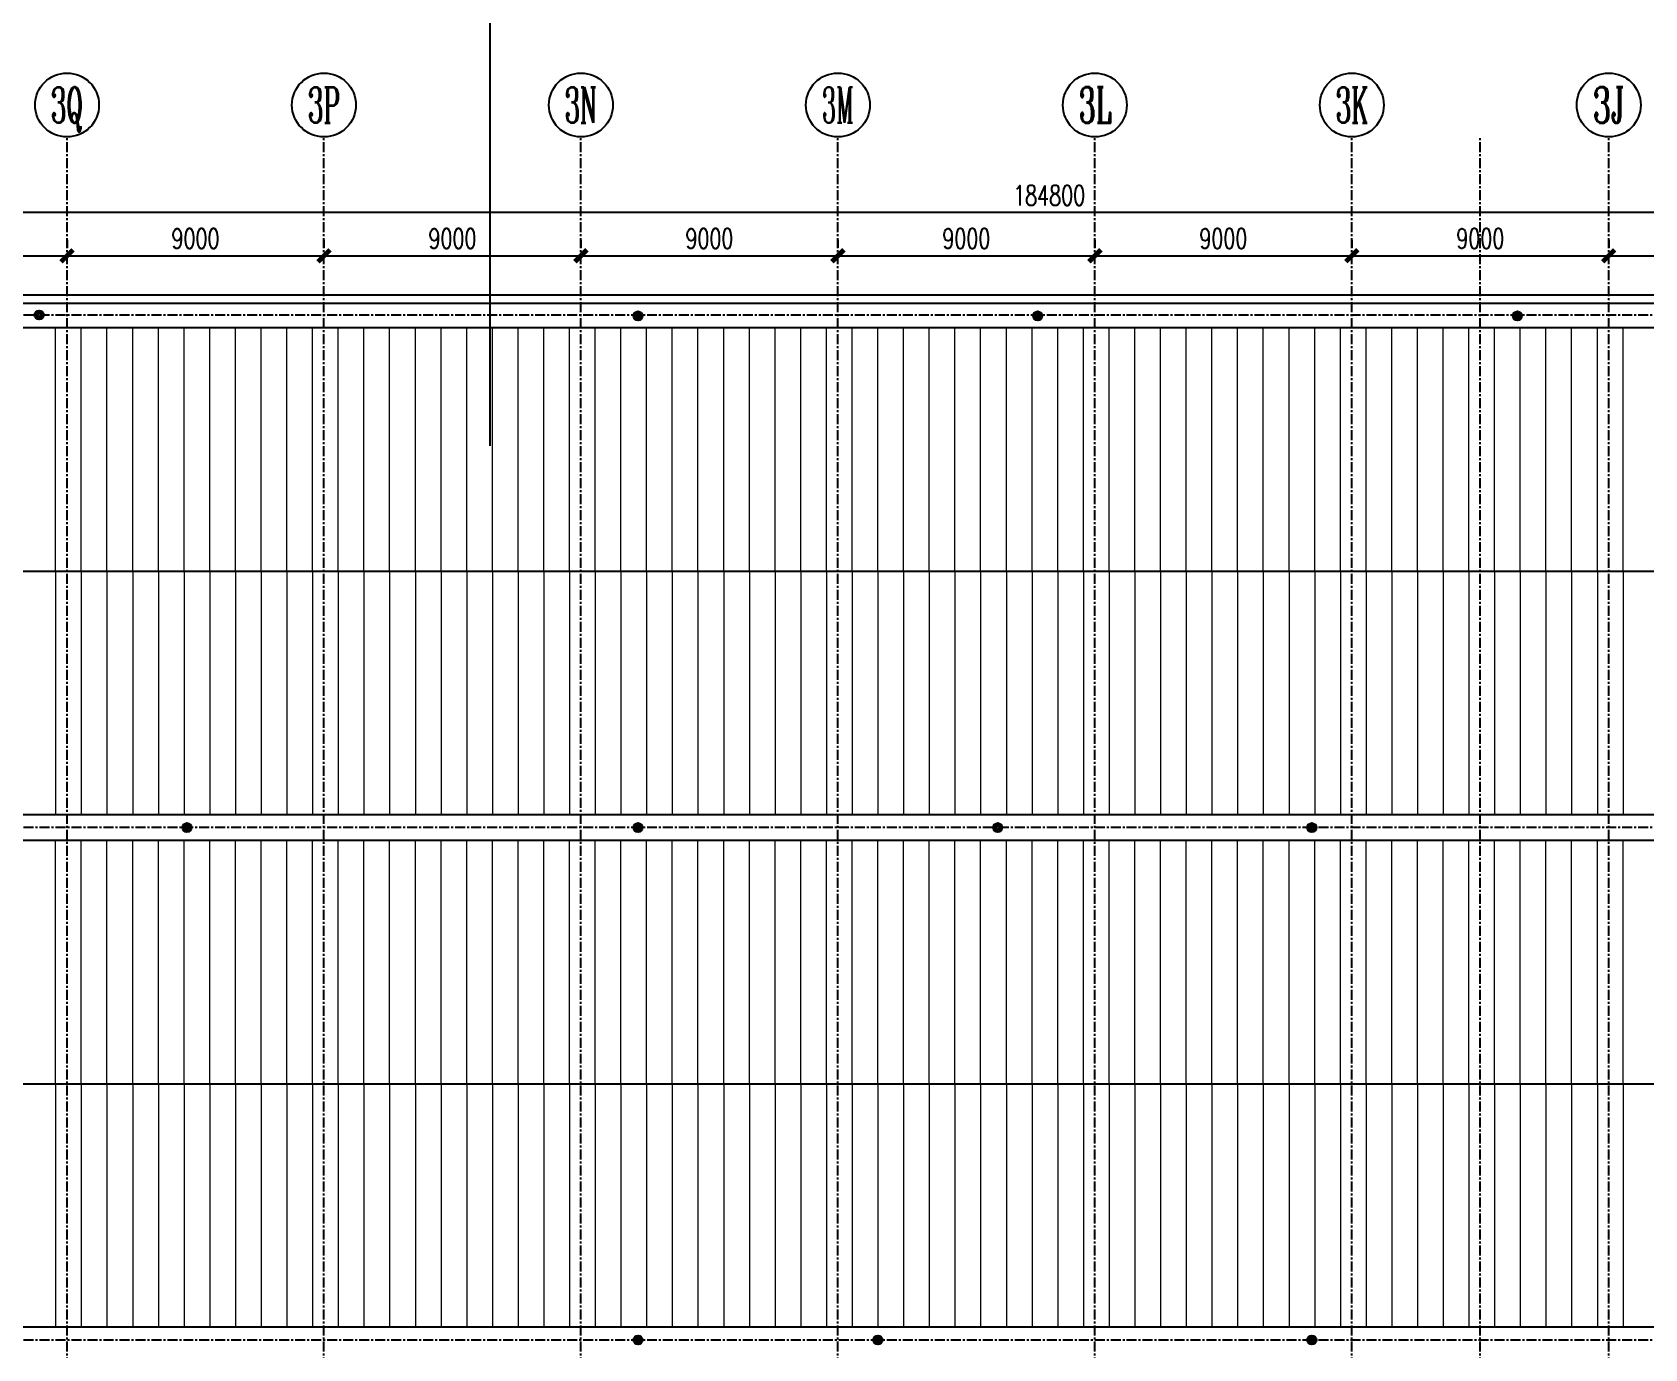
# Model space of a CAD drawing. Extents: x -599358 to 2865263, y -1062760 to 486533.
# Drawn here: x 2169142 to 2225619, y -843955 to -797847 of the extents above; entities that cross this region are included whole.
import ezdxf
from ezdxf.enums import TextEntityAlignment as Align

# ---------------------------------------------------------------- set-up
doc = ezdxf.new("R2010")
doc.units = 0
doc.linetypes.add('CENTER', pattern=[2, 1.25, -0.25, 0.25, -0.25])
for name, color, linetype in [('3符号', 173, 'Continuous'), ('A-AXIS-SYMB', 3, 'Continuous'), ('A-LIN-V', 9, 'Continuous'), ('A-SFCE', 30, 'Continuous'), ('DIM', 173, 'Continuous'), ('DOTE', 1, 'CENTER'), ('文本', 4, 'Continuous'), ('虹吸雨水斗', 6, 'Continuous')]:
    doc.layers.add(name, color=color, linetype=linetype)
doc.layers.add('底板111', color=5, linetype='Continuous', lineweight=13)
doc.styles.add('_TCH_AXIS', font='COMPLEX', dxfattribs={"bigfont": 'GBCBIG'})
doc.styles.add('DHTEXT-1', font='romans.shx', dxfattribs={"width": 0.7, "bigfont": 'chinese.shx'})
doc.dimstyles.new('ZN280', dxfattribs={"dimscale": 280, "dimtxt": 2.5, "dimasz": 1.5, "dimexe": 1, "dimexo": 2, "dimgap": 0.9, "dimtad": 1, "dimdec": 0, "dimdsep": 46, "dimtxsty": 'DHTEXT-1', "dimblk": 'ARCHTICK', "dimcen": 2.5, "dimclrd": 173, "dimclre": 173, "dimclrt": 7, "dimazin": 2, "dimtfac": 1, "dimtdec": 0, "dimtix": 1, "dimtmove": 2, "dimatfit": 3, "dimfxl": 0, "dimarcsym": 0})

# ---------------------------------------------------------------- blocks, each defined once
blk = doc.blocks.new('卓越-轴号')
blk.add_circle((0, 0), 4)
at = {"color": 0, "style": '_TCH_AXIS', "width": 1.041667, "flags": 8}
blk.add_attdef('A', text='', height=4.48, dxfattribs=at).set_placement((-2, -2.24), (2, -2.24), align=Align.FIT)
blk = doc.blocks.new('“奔腾”虹吸雨水斗')
at = {"layer": '虹吸雨水斗', "lineweight": 25}
for p, q in [((946982, 86753), (947040, 86688)), ((947052, 86699), (946987, 86758)), ((947048, 86793), (947066, 86707)), ((947082, 86711), (947055, 86795)), ((947125, 86795), (947098, 86711)), ((947114, 86707), (947132, 86793)), ((947194, 86758), (947128, 86699)), ((947140, 86688), (947199, 86753)), ((946944, 86685), (947028, 86658)), ((947028, 86641), (946944, 86614)), ((947032, 86673), (946946, 86692)), ((946946, 86607), (947032, 86625)), ((947040, 86611), (946982, 86546)), ((946987, 86541), (947052, 86600)), ((947066, 86592), (947048, 86506)), ((947055, 86504), (947082, 86587)), ((947098, 86587), (947125, 86504)), ((947132, 86506), (947114, 86592)), ((947128, 86600), (947194, 86541)), ((947199, 86546), (947140, 86611)), ((947234, 86692), (947148, 86673)), ((947148, 86625), (947234, 86607)), ((947152, 86658), (947236, 86685)), ((947236, 86614), (947152, 86641))]:
    blk.add_line(p, q, dxfattribs=at)
for radius in [150, 47.6]:
    blk.add_circle((947090, 86649), radius, dxfattribs=at)
for centre, start, end in [((947025, 86649), 291.6382, 68.3675), ((947034, 86682), 261.6382, 38.3675), ((947034, 86617), 321.6382, 98.3675), ((947057, 86706), 231.6382, 8.3675), ((947057, 86593), 351.6382, 128.3675), ((947090, 86715), 201.6382, 338.3675), ((947090, 86584), 21.6382, 158.3675), ((947123, 86706), 171.6382, 308.3675), ((947123, 86593), 51.6382, 188.3675), ((947147, 86682), 141.6382, 278.3675), ((947147, 86617), 81.6382, 218.3675), ((947155, 86649), 111.6382, 248.3675)]:
    blk.add_arc(centre, 8.82, start, end, dxfattribs=at)
blk = doc.blocks.new('_ArchTick')
at = {"color": 0, "linetype": 'ByBlock', "const_width": 0.4}
blk.add_lwpolyline([(-0.5, -0.5), (0.5, 0.5)], dxfattribs=at)
blk = doc.blocks.new('*D2027')
at = {"layer": 'Defpoints', "color": 0, "ltscale": 2800, "transparency": 16777216}
for p in [(2161359, -805676), (2170359, -805676), (2170359, -805676)]:
    blk.add_point(p, dxfattribs=at)
at = {"layer": 'DIM', "color": 173, "linetype": 'ByBlock', "lineweight": -2, "ltscale": 2800, "transparency": 16777216}
for p, q in [((2161359, -805116), (2161359, -805396)), ((2170359, -805116), (2170359, -805396)), ((2161359, -805676), (2170359, -805676))]:
    blk.add_line(p, q, dxfattribs=at)
at = {"layer": 'DIM', "color": 173, "lineweight": -2, "ltscale": 2800, "transparency": 16777216, "xscale": 420, "yscale": 420, "zscale": 420, "rotation": 180}
blk.add_blockref('_ArchTick', (2161359, -805676), dxfattribs=at)
at = {"layer": 'DIM', "color": 173, "lineweight": -2, "ltscale": 2800, "transparency": 16777216, "xscale": 420, "yscale": 420, "zscale": 420}
blk.add_blockref('_ArchTick', (2170359, -805676), dxfattribs=at)
at = {"layer": 'DIM', "color": 7, "ltscale": 2800, "transparency": 16777216, "insert": (2165859, -805074), "char_height": 700, "attachment_point": 5, "style": 'DHTEXT-1'}
blk.add_mtext('9000', dxfattribs=at)
blk = doc.blocks.new('*D2037')
at = {"layer": 'Defpoints', "color": 0, "ltscale": 2800, "transparency": 16777216}
for p in [(2170359, -805676), (2179359, -805676), (2179359, -805676)]:
    blk.add_point(p, dxfattribs=at)
at = {"layer": 'DIM', "color": 173, "linetype": 'ByBlock', "lineweight": -2, "ltscale": 2800, "transparency": 16777216}
for p, q in [((2170359, -805116), (2170359, -805396)), ((2179359, -805116), (2179359, -805396)), ((2170359, -805676), (2179359, -805676))]:
    blk.add_line(p, q, dxfattribs=at)
at = {"layer": 'DIM', "color": 173, "lineweight": -2, "ltscale": 2800, "transparency": 16777216, "xscale": 420, "yscale": 420, "zscale": 420, "rotation": 180}
blk.add_blockref('_ArchTick', (2170359, -805676), dxfattribs=at)
at = {"layer": 'DIM', "color": 173, "lineweight": -2, "ltscale": 2800, "transparency": 16777216, "xscale": 420, "yscale": 420, "zscale": 420}
blk.add_blockref('_ArchTick', (2179359, -805676), dxfattribs=at)
at = {"layer": 'DIM', "color": 7, "ltscale": 2800, "transparency": 16777216, "insert": (2174859, -805074), "char_height": 700, "attachment_point": 5, "style": 'DHTEXT-1'}
blk.add_mtext('9000', dxfattribs=at)
blk = doc.blocks.new('*D2038')
at = {"layer": 'Defpoints', "color": 0, "ltscale": 2800, "transparency": 16777216}
for p in [(2179359, -805676), (2188359, -805676), (2188359, -805676)]:
    blk.add_point(p, dxfattribs=at)
at = {"layer": 'DIM', "color": 173, "linetype": 'ByBlock', "lineweight": -2, "ltscale": 2800, "transparency": 16777216}
for p, q in [((2179359, -805116), (2179359, -805396)), ((2188359, -805116), (2188359, -805396)), ((2179359, -805676), (2188359, -805676))]:
    blk.add_line(p, q, dxfattribs=at)
at = {"layer": 'DIM', "color": 173, "lineweight": -2, "ltscale": 2800, "transparency": 16777216, "xscale": 420, "yscale": 420, "zscale": 420, "rotation": 180}
blk.add_blockref('_ArchTick', (2179359, -805676), dxfattribs=at)
at = {"layer": 'DIM', "color": 173, "lineweight": -2, "ltscale": 2800, "transparency": 16777216, "xscale": 420, "yscale": 420, "zscale": 420}
blk.add_blockref('_ArchTick', (2188359, -805676), dxfattribs=at)
at = {"layer": 'DIM', "color": 7, "ltscale": 2800, "transparency": 16777216, "insert": (2183859, -805074), "char_height": 700, "attachment_point": 5, "style": 'DHTEXT-1'}
blk.add_mtext('9000', dxfattribs=at)
blk = doc.blocks.new('*D2039')
at = {"layer": 'Defpoints', "color": 0, "ltscale": 2800, "transparency": 16777216}
for p in [(2188359, -805676), (2197359, -805676), (2197359, -805676)]:
    blk.add_point(p, dxfattribs=at)
at = {"layer": 'DIM', "color": 173, "linetype": 'ByBlock', "lineweight": -2, "ltscale": 2800, "transparency": 16777216}
for p, q in [((2188359, -805116), (2188359, -805396)), ((2197359, -805116), (2197359, -805396)), ((2188359, -805676), (2197359, -805676))]:
    blk.add_line(p, q, dxfattribs=at)
at = {"layer": 'DIM', "color": 173, "lineweight": -2, "ltscale": 2800, "transparency": 16777216, "xscale": 420, "yscale": 420, "zscale": 420, "rotation": 180}
blk.add_blockref('_ArchTick', (2188359, -805676), dxfattribs=at)
at = {"layer": 'DIM', "color": 173, "lineweight": -2, "ltscale": 2800, "transparency": 16777216, "xscale": 420, "yscale": 420, "zscale": 420}
blk.add_blockref('_ArchTick', (2197359, -805676), dxfattribs=at)
at = {"layer": 'DIM', "color": 7, "ltscale": 2800, "transparency": 16777216, "insert": (2192859, -805074), "char_height": 700, "attachment_point": 5, "style": 'DHTEXT-1'}
blk.add_mtext('9000', dxfattribs=at)
blk = doc.blocks.new('*D2040')
at = {"layer": 'Defpoints', "color": 0, "ltscale": 2800, "transparency": 16777216}
for p in [(2197359, -805676), (2206359, -805676), (2206359, -805676)]:
    blk.add_point(p, dxfattribs=at)
at = {"layer": 'DIM', "color": 173, "linetype": 'ByBlock', "lineweight": -2, "ltscale": 2800, "transparency": 16777216}
for p, q in [((2197359, -805116), (2197359, -805396)), ((2206359, -805116), (2206359, -805396)), ((2197359, -805676), (2206359, -805676))]:
    blk.add_line(p, q, dxfattribs=at)
at = {"layer": 'DIM', "color": 173, "lineweight": -2, "ltscale": 2800, "transparency": 16777216, "xscale": 420, "yscale": 420, "zscale": 420, "rotation": 180}
blk.add_blockref('_ArchTick', (2197359, -805676), dxfattribs=at)
at = {"layer": 'DIM', "color": 173, "lineweight": -2, "ltscale": 2800, "transparency": 16777216, "xscale": 420, "yscale": 420, "zscale": 420}
blk.add_blockref('_ArchTick', (2206359, -805676), dxfattribs=at)
at = {"layer": 'DIM', "color": 7, "ltscale": 2800, "transparency": 16777216, "insert": (2201859, -805074), "char_height": 700, "attachment_point": 5, "style": 'DHTEXT-1'}
blk.add_mtext('9000', dxfattribs=at)
blk = doc.blocks.new('*D2041')
at = {"layer": 'Defpoints', "color": 0, "ltscale": 2800, "transparency": 16777216}
for p in [(2206359, -805676), (2215359, -805676), (2215359, -805676)]:
    blk.add_point(p, dxfattribs=at)
at = {"layer": 'DIM', "color": 173, "linetype": 'ByBlock', "lineweight": -2, "ltscale": 2800, "transparency": 16777216}
for p, q in [((2206359, -805116), (2206359, -805396)), ((2215359, -805116), (2215359, -805396)), ((2206359, -805676), (2215359, -805676))]:
    blk.add_line(p, q, dxfattribs=at)
at = {"layer": 'DIM', "color": 173, "lineweight": -2, "ltscale": 2800, "transparency": 16777216, "xscale": 420, "yscale": 420, "zscale": 420, "rotation": 180}
blk.add_blockref('_ArchTick', (2206359, -805676), dxfattribs=at)
at = {"layer": 'DIM', "color": 173, "lineweight": -2, "ltscale": 2800, "transparency": 16777216, "xscale": 420, "yscale": 420, "zscale": 420}
blk.add_blockref('_ArchTick', (2215359, -805676), dxfattribs=at)
at = {"layer": 'DIM', "color": 7, "ltscale": 2800, "transparency": 16777216, "insert": (2210859, -805074), "char_height": 700, "attachment_point": 5, "style": 'DHTEXT-1'}
blk.add_mtext('9000', dxfattribs=at)
blk = doc.blocks.new('*D2042')
at = {"layer": 'Defpoints', "color": 0, "ltscale": 2800, "transparency": 16777216}
for p in [(2215359, -805676), (2224359, -805676), (2224359, -805676)]:
    blk.add_point(p, dxfattribs=at)
at = {"layer": 'DIM', "color": 173, "linetype": 'ByBlock', "lineweight": -2, "ltscale": 2800, "transparency": 16777216}
for p, q in [((2215359, -805116), (2215359, -805396)), ((2224359, -805116), (2224359, -805396)), ((2215359, -805676), (2224359, -805676))]:
    blk.add_line(p, q, dxfattribs=at)
at = {"layer": 'DIM', "color": 173, "lineweight": -2, "ltscale": 2800, "transparency": 16777216, "xscale": 420, "yscale": 420, "zscale": 420, "rotation": 180}
blk.add_blockref('_ArchTick', (2215359, -805676), dxfattribs=at)
at = {"layer": 'DIM', "color": 173, "lineweight": -2, "ltscale": 2800, "transparency": 16777216, "xscale": 420, "yscale": 420, "zscale": 420}
blk.add_blockref('_ArchTick', (2224359, -805676), dxfattribs=at)
at = {"layer": 'DIM', "color": 7, "ltscale": 2800, "transparency": 16777216, "insert": (2219859, -805074), "char_height": 700, "attachment_point": 5, "style": 'DHTEXT-1'}
blk.add_mtext('9000', dxfattribs=at)
blk = doc.blocks.new('*D2043')
at = {"layer": 'Defpoints', "color": 0, "ltscale": 2800, "transparency": 16777216}
for p in [(2224359, -805676), (2233359, -805676), (2233359, -805676)]:
    blk.add_point(p, dxfattribs=at)
at = {"layer": 'DIM', "color": 173, "linetype": 'ByBlock', "lineweight": -2, "ltscale": 2800, "transparency": 16777216}
for p, q in [((2224359, -805116), (2224359, -805396)), ((2233359, -805116), (2233359, -805396)), ((2224359, -805676), (2233359, -805676))]:
    blk.add_line(p, q, dxfattribs=at)
at = {"layer": 'DIM', "color": 173, "lineweight": -2, "ltscale": 2800, "transparency": 16777216, "xscale": 420, "yscale": 420, "zscale": 420, "rotation": 180}
blk.add_blockref('_ArchTick', (2224359, -805676), dxfattribs=at)
at = {"layer": 'DIM', "color": 173, "lineweight": -2, "ltscale": 2800, "transparency": 16777216, "xscale": 420, "yscale": 420, "zscale": 420}
blk.add_blockref('_ArchTick', (2233359, -805676), dxfattribs=at)
at = {"layer": 'DIM', "color": 7, "ltscale": 2800, "transparency": 16777216, "insert": (2228859, -805074), "char_height": 700, "attachment_point": 5, "style": 'DHTEXT-1'}
blk.add_mtext('9000', dxfattribs=at)
blk = doc.blocks.new('*D2034')
at = {"layer": 'Defpoints', "color": 0, "ltscale": 2800, "transparency": 16777216}
for p in [(2112359, -804161), (2112359, -806364), (2297159, -806364)]:
    blk.add_point(p, dxfattribs=at)
at = {"layer": 'DIM', "color": 173, "linetype": 'ByBlock', "lineweight": -2, "ltscale": 2800, "transparency": 16777216}
for p, q in [((2112359, -805804), (2112359, -803881)), ((2297159, -804161), (2112359, -804161)), ((2297159, -805804), (2297159, -803881))]:
    blk.add_line(p, q, dxfattribs=at)
at = {"layer": 'DIM', "color": 173, "lineweight": -2, "ltscale": 2800, "transparency": 16777216, "xscale": 420, "yscale": 420, "zscale": 420, "rotation": 180}
blk.add_blockref('_ArchTick', (2112359, -804161), dxfattribs=at)
at = {"layer": 'DIM', "color": 173, "lineweight": -2, "ltscale": 2800, "transparency": 16777216, "xscale": 420, "yscale": 420, "zscale": 420}
blk.add_blockref('_ArchTick', (2297159, -804161), dxfattribs=at)
at = {"layer": 'DIM', "color": 7, "ltscale": 2800, "transparency": 16777216, "insert": (2204759, -803559), "char_height": 700, "attachment_point": 5, "style": 'DHTEXT-1'}
blk.add_mtext('184800', dxfattribs=at)

msp = doc.modelspace()

# ---------------------------------------------------------------- linework, layer by layer
at = {"layer": 'A-AXIS-SYMB'}
msp.add_line((2185165.9, -793063), (2185165.9, -812328.5), dxfattribs=at)
at = {"layer": 'A-LIN-V'}
for points in [[(2296859.2, -808200), (2129670.3, -808200)], [(2296859.2, -825250), (2124138.2, -825250)], [(2296859.2, -826150), (2123846.2, -826150)], [(2296859.2, -843200), (2118314.1, -843200)]]:
    msp.add_lwpolyline(points, dxfattribs=at)
at = {"layer": 'A-SFCE'}
for points in [[(2297159.2, -880250), (2297159.2, -807050), (2128992.1, -807050), (2111459.2, -861086.7), (2111459.2, -862100), (2112059.2, -862100)], [(2111759.2, -863900), (2111759.2, -879950), (2296859.2, -879950), (2296859.2, -807350), (2129210.2, -807350), (2111759.2, -861134.1), (2111759.2, -861800), (2112059.2, -861800)], [(2126168.3, -816725), (2296859.2, -816725)], [(2120336.1, -834675), (2296859.2, -834675)]]:
    msp.add_lwpolyline(points, dxfattribs=at)
at = {"layer": 'DOTE', "ltscale": 280}
for p, q in [((2170359.2, -887730), (2170359.2, -801515)), ((2179359.2, -887730), (2179359.2, -801515)), ((2188359.2, -887730), (2188359.2, -801515)), ((2197359.2, -887730), (2197359.2, -801515)), ((2206359.2, -887730), (2206359.2, -801515)), ((2215359.2, -887730), (2215359.2, -801515)), ((2219859.2, -887730), (2219859.2, -801515)), ((2224359.2, -887730), (2224359.2, -801515)), ((2305263.4, -807750), (2104903.4, -807750)), ((2305263.4, -825700), (2104903.4, -825700)), ((2305263.4, -843650), (2104903.4, -843650))]:
    msp.add_line(p, q, dxfattribs=at)
at = {"layer": '底板111', "ltscale": 2500}
for p, q in [((2169959.2, -816725), (2169959.2, -808200)), ((2170859.2, -816725), (2170859.2, -808200)), ((2171759.2, -816725), (2171759.2, -808200)), ((2172659.2, -816725), (2172659.2, -808200)), ((2173559.2, -816725), (2173559.2, -808200)), ((2174459.2, -816725), (2174459.2, -808200)), ((2175359.2, -816725), (2175359.2, -808200)), ((2176259.2, -816725), (2176259.2, -808200)), ((2177159.2, -816725), (2177159.2, -808200)), ((2178059.2, -816725), (2178059.2, -808200)), ((2178959.2, -816725), (2178959.2, -808200)), ((2179859.2, -816725), (2179859.2, -808200)), ((2180759.2, -816725), (2180759.2, -808200)), ((2181659.2, -816725), (2181659.2, -808200)), ((2182559.2, -816725), (2182559.2, -808200)), ((2183459.2, -816725), (2183459.2, -808200)), ((2184359.2, -816725), (2184359.2, -808200)), ((2185259.2, -816725), (2185259.2, -808200)), ((2186159.2, -816725), (2186159.2, -808200)), ((2187059.2, -816725), (2187059.2, -808200)), ((2187959.2, -816725), (2187959.2, -808200)), ((2188859.2, -816725), (2188859.2, -808200)), ((2189759.2, -816725), (2189759.2, -808200)), ((2190659.2, -816725), (2190659.2, -808200)), ((2191559.2, -816725), (2191559.2, -808200)), ((2192459.2, -816725), (2192459.2, -808200)), ((2193359.2, -816725), (2193359.2, -808200)), ((2194259.2, -816725), (2194259.2, -808200)), ((2195159.2, -816725), (2195159.2, -808200)), ((2196059.2, -816725), (2196059.2, -808200)), ((2196959.2, -816725), (2196959.2, -808200)), ((2197859.2, -816725), (2197859.2, -808200)), ((2198759.2, -816725), (2198759.2, -808200)), ((2199659.2, -816725), (2199659.2, -808200)), ((2200559.2, -816725), (2200559.2, -808200)), ((2201459.2, -816725), (2201459.2, -808200)), ((2202359.2, -816725), (2202359.2, -808200)), ((2203259.2, -816725), (2203259.2, -808200)), ((2204159.2, -816725), (2204159.2, -808200)), ((2205059.2, -816725), (2205059.2, -808200)), ((2205959.2, -816725), (2205959.2, -808200)), ((2206859.2, -816725), (2206859.2, -808200)), ((2207759.2, -816725), (2207759.2, -808200)), ((2208659.2, -816725), (2208659.2, -808200)), ((2209559.2, -816725), (2209559.2, -808200)), ((2210459.2, -816725), (2210459.2, -808200)), ((2211359.2, -816725), (2211359.2, -808200)), ((2212259.2, -816725), (2212259.2, -808200)), ((2213159.2, -816725), (2213159.2, -808200)), ((2214059.2, -816725), (2214059.2, -808200)), ((2214959.2, -816725), (2214959.2, -808200)), ((2215859.2, -816725), (2215859.2, -808200)), ((2216759.2, -816725), (2216759.2, -808200)), ((2217659.2, -816725), (2217659.2, -808200)), ((2218559.2, -816725), (2218559.2, -808200)), ((2219459.2, -816725), (2219459.2, -808200)), ((2220359.2, -816725), (2220359.2, -808200)), ((2221259.2, -816725), (2221259.2, -808200)), ((2222159.2, -816725), (2222159.2, -808200)), ((2223059.2, -816725), (2223059.2, -808200)), ((2223959.2, -816725), (2223959.2, -808200)), ((2224859.2, -816725), (2224859.2, -808200)), ((2169959.2, -816725), (2169959.2, -825250)), ((2170859.2, -816725), (2170859.2, -825250)), ((2171759.2, -816725), (2171759.2, -825250)), ((2172659.2, -816725), (2172659.2, -825250)), ((2173559.2, -816725), (2173559.2, -825250)), ((2174459.2, -816725), (2174459.2, -825250)), ((2175359.2, -816725), (2175359.2, -825250)), ((2176259.2, -816725), (2176259.2, -825250)), ((2177159.2, -816725), (2177159.2, -825250)), ((2178059.2, -816725), (2178059.2, -825250)), ((2178959.2, -816725), (2178959.2, -825250)), ((2179859.2, -816725), (2179859.2, -825250)), ((2180759.2, -816725), (2180759.2, -825250)), ((2181659.2, -816725), (2181659.2, -825250)), ((2182559.2, -816725), (2182559.2, -825250)), ((2183459.2, -816725), (2183459.2, -825250)), ((2184359.2, -816725), (2184359.2, -825250)), ((2185259.2, -816725), (2185259.2, -825250)), ((2186159.2, -816725), (2186159.2, -825250)), ((2187059.2, -816725), (2187059.2, -825250)), ((2187959.2, -816725), (2187959.2, -825250)), ((2188859.2, -816725), (2188859.2, -825250)), ((2189759.2, -816725), (2189759.2, -825250)), ((2190659.2, -816725), (2190659.2, -825250)), ((2191559.2, -816725), (2191559.2, -825250)), ((2192459.2, -816725), (2192459.2, -825250)), ((2193359.2, -816725), (2193359.2, -825250)), ((2194259.2, -816725), (2194259.2, -825250)), ((2195159.2, -816725), (2195159.2, -825250)), ((2196059.2, -816725), (2196059.2, -825250)), ((2196959.2, -816725), (2196959.2, -825250)), ((2197859.2, -816725), (2197859.2, -825250)), ((2198759.2, -816725), (2198759.2, -825250)), ((2199659.2, -816725), (2199659.2, -825250)), ((2200559.2, -816725), (2200559.2, -825250)), ((2201459.2, -816725), (2201459.2, -825250)), ((2202359.2, -816725), (2202359.2, -825250)), ((2203259.2, -816725), (2203259.2, -825250)), ((2204159.2, -816725), (2204159.2, -825250)), ((2205059.2, -816725), (2205059.2, -825250)), ((2205959.2, -816725), (2205959.2, -825250)), ((2206859.2, -816725), (2206859.2, -825250)), ((2207759.2, -816725), (2207759.2, -825250)), ((2208659.2, -816725), (2208659.2, -825250)), ((2209559.2, -816725), (2209559.2, -825250)), ((2210459.2, -816725), (2210459.2, -825250)), ((2211359.2, -816725), (2211359.2, -825250)), ((2212259.2, -816725), (2212259.2, -825250)), ((2213159.2, -816725), (2213159.2, -825250)), ((2214059.2, -816725), (2214059.2, -825250)), ((2214959.2, -816725), (2214959.2, -825250)), ((2215859.2, -816725), (2215859.2, -825250)), ((2216759.2, -816725), (2216759.2, -825250)), ((2217659.2, -816725), (2217659.2, -825250)), ((2218559.2, -816725), (2218559.2, -825250)), ((2219459.2, -816725), (2219459.2, -825250)), ((2220359.2, -816725), (2220359.2, -825250)), ((2221259.2, -816725), (2221259.2, -825250)), ((2222159.2, -816725), (2222159.2, -825250)), ((2223059.2, -816725), (2223059.2, -825250)), ((2223959.2, -816725), (2223959.2, -825250)), ((2224859.2, -816725), (2224859.2, -825250)), ((2169959.2, -834675), (2169959.2, -826150)), ((2170859.2, -834675), (2170859.2, -826150)), ((2171759.2, -834675), (2171759.2, -826150)), ((2172659.2, -834675), (2172659.2, -826150)), ((2173559.2, -834675), (2173559.2, -826150)), ((2174459.2, -834675), (2174459.2, -826150)), ((2175359.2, -834675), (2175359.2, -826150)), ((2176259.2, -834675), (2176259.2, -826150)), ((2177159.2, -834675), (2177159.2, -826150)), ((2178059.2, -834675), (2178059.2, -826150)), ((2178959.2, -834675), (2178959.2, -826150)), ((2179859.2, -834675), (2179859.2, -826150)), ((2180759.2, -834675), (2180759.2, -826150)), ((2181659.2, -834675), (2181659.2, -826150)), ((2182559.2, -834675), (2182559.2, -826150)), ((2183459.2, -834675), (2183459.2, -826150)), ((2184359.2, -834675), (2184359.2, -826150)), ((2185259.2, -834675), (2185259.2, -826150)), ((2186159.2, -834675), (2186159.2, -826150)), ((2187059.2, -834675), (2187059.2, -826150)), ((2187959.2, -834675), (2187959.2, -826150)), ((2188859.2, -834675), (2188859.2, -826150)), ((2189759.2, -834675), (2189759.2, -826150)), ((2190659.2, -834675), (2190659.2, -826150)), ((2191559.2, -834675), (2191559.2, -826150)), ((2192459.2, -834675), (2192459.2, -826150)), ((2193359.2, -834675), (2193359.2, -826150)), ((2194259.2, -834675), (2194259.2, -826150)), ((2195159.2, -834675), (2195159.2, -826150)), ((2196059.2, -834675), (2196059.2, -826150)), ((2196959.2, -834675), (2196959.2, -826150)), ((2197859.2, -834675), (2197859.2, -826150)), ((2198759.2, -834675), (2198759.2, -826150)), ((2199659.2, -834675), (2199659.2, -826150)), ((2200559.2, -834675), (2200559.2, -826150)), ((2201459.2, -834675), (2201459.2, -826150)), ((2202359.2, -834675), (2202359.2, -826150)), ((2203259.2, -834675), (2203259.2, -826150)), ((2204159.2, -834675), (2204159.2, -826150)), ((2205059.2, -834675), (2205059.2, -826150)), ((2205959.2, -834675), (2205959.2, -826150)), ((2206859.2, -834675), (2206859.2, -826150)), ((2207759.2, -834675), (2207759.2, -826150)), ((2208659.2, -834675), (2208659.2, -826150)), ((2209559.2, -834675), (2209559.2, -826150)), ((2210459.2, -834675), (2210459.2, -826150)), ((2211359.2, -834675), (2211359.2, -826150)), ((2212259.2, -834675), (2212259.2, -826150)), ((2213159.2, -834675), (2213159.2, -826150)), ((2214059.2, -834675), (2214059.2, -826150)), ((2214959.2, -834675), (2214959.2, -826150)), ((2215859.2, -834675), (2215859.2, -826150)), ((2216759.2, -834675), (2216759.2, -826150)), ((2217659.2, -834675), (2217659.2, -826150)), ((2218559.2, -834675), (2218559.2, -826150)), ((2219459.2, -834675), (2219459.2, -826150)), ((2220359.2, -834675), (2220359.2, -826150)), ((2221259.2, -834675), (2221259.2, -826150)), ((2222159.2, -834675), (2222159.2, -826150)), ((2223059.2, -834675), (2223059.2, -826150)), ((2223959.2, -834675), (2223959.2, -826150)), ((2224859.2, -834675), (2224859.2, -826150)), ((2169959.2, -834675), (2169959.2, -843200)), ((2170859.2, -834675), (2170859.2, -843200)), ((2171759.2, -834675), (2171759.2, -843200)), ((2172659.2, -834675), (2172659.2, -843200)), ((2173559.2, -834675), (2173559.2, -843200)), ((2174459.2, -834675), (2174459.2, -843200)), ((2175359.2, -834675), (2175359.2, -843200)), ((2176259.2, -834675), (2176259.2, -843200)), ((2177159.2, -834675), (2177159.2, -843200)), ((2178059.2, -834675), (2178059.2, -843200)), ((2178959.2, -834675), (2178959.2, -843200)), ((2179859.2, -834675), (2179859.2, -843200)), ((2180759.2, -834675), (2180759.2, -843200)), ((2181659.2, -834675), (2181659.2, -843200)), ((2182559.2, -834675), (2182559.2, -843200)), ((2183459.2, -834675), (2183459.2, -843200)), ((2184359.2, -834675), (2184359.2, -843200)), ((2185259.2, -834675), (2185259.2, -843200)), ((2186159.2, -834675), (2186159.2, -843200)), ((2187059.2, -834675), (2187059.2, -843200)), ((2187959.2, -834675), (2187959.2, -843200)), ((2188859.2, -834675), (2188859.2, -843200)), ((2189759.2, -834675), (2189759.2, -843200)), ((2190659.2, -834675), (2190659.2, -843200)), ((2191559.2, -834675), (2191559.2, -843200)), ((2192459.2, -834675), (2192459.2, -843200)), ((2193359.2, -834675), (2193359.2, -843200)), ((2194259.2, -834675), (2194259.2, -843200)), ((2195159.2, -834675), (2195159.2, -843200)), ((2196059.2, -834675), (2196059.2, -843200)), ((2196959.2, -834675), (2196959.2, -843200)), ((2197859.2, -834675), (2197859.2, -843200)), ((2198759.2, -834675), (2198759.2, -843200)), ((2199659.2, -834675), (2199659.2, -843200)), ((2200559.2, -834675), (2200559.2, -843200)), ((2201459.2, -834675), (2201459.2, -843200)), ((2202359.2, -834675), (2202359.2, -843200)), ((2203259.2, -834675), (2203259.2, -843200)), ((2204159.2, -834675), (2204159.2, -843200)), ((2205059.2, -834675), (2205059.2, -843200)), ((2205959.2, -834675), (2205959.2, -843200)), ((2206859.2, -834675), (2206859.2, -843200)), ((2207759.2, -834675), (2207759.2, -843200)), ((2208659.2, -834675), (2208659.2, -843200)), ((2209559.2, -834675), (2209559.2, -843200)), ((2210459.2, -834675), (2210459.2, -843200)), ((2211359.2, -834675), (2211359.2, -843200)), ((2212259.2, -834675), (2212259.2, -843200)), ((2213159.2, -834675), (2213159.2, -843200)), ((2214059.2, -834675), (2214059.2, -843200)), ((2214959.2, -834675), (2214959.2, -843200)), ((2215859.2, -834675), (2215859.2, -843200)), ((2216759.2, -834675), (2216759.2, -843200)), ((2217659.2, -834675), (2217659.2, -843200)), ((2218559.2, -834675), (2218559.2, -843200)), ((2219459.2, -834675), (2219459.2, -843200)), ((2220359.2, -834675), (2220359.2, -843200)), ((2221259.2, -834675), (2221259.2, -843200)), ((2222159.2, -834675), (2222159.2, -843200)), ((2223059.2, -834675), (2223059.2, -843200)), ((2223959.2, -834675), (2223959.2, -843200)), ((2224859.2, -834675), (2224859.2, -843200))]:
    msp.add_line(p, q, dxfattribs=at)

# ---------------------------------------------------------------- block references
at = {"layer": '3符号', "color": 7}
ref = msp.add_blockref('卓越-轴号', (2170359.2, -800395), dxfattribs=dict(at, xscale=280, yscale=280, zscale=280))
ref.add_attrib('A', '3Q', dxfattribs={"layer": '0', "color": 0, "height": 1254.4, "style": '_TCH_AXIS', "width": 0.535714}).set_placement((2169799.2, -801022.2), (2170919.2, -801022.2), align=Align.FIT)
ref = msp.add_blockref('卓越-轴号', (2179359.2, -800395), dxfattribs=dict(at, xscale=280, yscale=280, zscale=280))
ref.add_attrib('A', '3P', dxfattribs={"layer": '0', "color": 0, "height": 1254.4, "style": '_TCH_AXIS', "width": 0.520833}).set_placement((2178799.2, -801022.2), (2179919.2, -801022.2), align=Align.FIT)
ref = msp.add_blockref('卓越-轴号', (2188359.2, -800395), dxfattribs=dict(at, xscale=280, yscale=280, zscale=280))
ref.add_attrib('A', '3N', dxfattribs={"layer": '0', "color": 0, "height": 1254.4, "style": '_TCH_AXIS', "width": 0.493421}).set_placement((2187799.2, -801022.2), (2188919.2, -801022.2), align=Align.FIT)
ref = msp.add_blockref('卓越-轴号', (2197359.2, -800395), dxfattribs=dict(at, xscale=280, yscale=280, zscale=280))
ref.add_attrib('A', '3M', dxfattribs={"layer": '0', "color": 0, "height": 1254.4, "style": '_TCH_AXIS', "width": 0.46875}).set_placement((2196799.2, -801022.2), (2197919.2, -801022.2), align=Align.FIT)
ref = msp.add_blockref('卓越-轴号', (2206359.2, -800395), dxfattribs=dict(at, xscale=280, yscale=280, zscale=280))
ref.add_attrib('A', '3L', dxfattribs={"layer": '0', "color": 0, "height": 1254.4, "style": '_TCH_AXIS', "width": 0.551471}).set_placement((2205799.2, -801022.2), (2206919.2, -801022.2), align=Align.FIT)
ref = msp.add_blockref('卓越-轴号', (2215359.2, -800395), dxfattribs=dict(at, xscale=280, yscale=280, zscale=280))
ref.add_attrib('A', '3K', dxfattribs={"layer": '0', "color": 0, "height": 1254.4, "style": '_TCH_AXIS', "width": 0.493421}).set_placement((2214799.2, -801022.2), (2215919.2, -801022.2), align=Align.FIT)
ref = msp.add_blockref('卓越-轴号', (2224359.2, -800395), dxfattribs=dict(at, xscale=280, yscale=280, zscale=280))
ref.add_attrib('A', '3J', dxfattribs={"layer": '0', "color": 0, "height": 1254.4, "style": '_TCH_AXIS', "width": 0.625}).set_placement((2223799.2, -801022.2), (2224919.2, -801022.2), align=Align.FIT)
at = {"layer": '文本', "xscale": 1.061320754715, "yscale": 1.061320754715, "zscale": 1.061320754715}
for p in [(1164217, -899712.8), (1185192.9, -899742.7), (1199192.9, -899742.7), (1215992.9, -899742.7), (1169392.9, -917662.8), (1185192.9, -917662.8), (1197792.9, -917662.8), (1208792.9, -917662.8), (1185192.9, -935612.8), (1193592.9, -935612.8), (1208792.9, -935612.8)]:
    msp.add_blockref('“奔腾”虹吸雨水斗', p, dxfattribs=at)

# ---------------------------------------------------------------- dimensions: what is measured, and where the dimension line sits
at = {"layer": 'DIM', "ltscale": 2800}
dim = msp.add_aligned_dim(p1=(2297159.2, -806364.2), p2=(2112359.2, -806364.2), distance=-2202.8, dimstyle='ZN280', dxfattribs=at)
dim.commit()
dim.dimension.update_dxf_attribs({"geometry": '*D2034', "text_midpoint": (2204759.2, -803559.4)})
for base, p1, p2, picture, middle in [((2170359.2, -805676.4), (2161359.2, -805676.4), (2170359.2, -805676.4), '*D2027', (2165859.2, -805074.4)), ((2179359.2, -805676.4), (2170359.2, -805676.4), (2179359.2, -805676.4), '*D2037', (2174859.2, -805074.4)), ((2188359.2, -805676.4), (2179359.2, -805676.4), (2188359.2, -805676.4), '*D2038', (2183859.2, -805074.4)), ((2197359.2, -805676.4), (2188359.2, -805676.4), (2197359.2, -805676.4), '*D2039', (2192859.2, -805074.4)), ((2206359.2, -805676.4), (2197359.2, -805676.4), (2206359.2, -805676.4), '*D2040', (2201859.2, -805074.4)), ((2215359.2, -805676.4), (2206359.2, -805676.4), (2215359.2, -805676.4), '*D2041', (2210859.2, -805074.4)), ((2224359.2, -805676.4), (2215359.2, -805676.4), (2224359.2, -805676.4), '*D2042', (2219859.2, -805074.4)), ((2233359.2, -805676.4), (2224359.2, -805676.4), (2233359.2, -805676.4), '*D2043', (2228859.2, -805074.4))]:
    dim = msp.add_linear_dim(base=base, p1=p1, p2=p2, angle=180, dimstyle='ZN280', dxfattribs=at)
    dim.commit()
    dim.dimension.update_dxf_attribs({"geometry": picture, "text_midpoint": middle})

doc.saveas('drawing.dxf')
